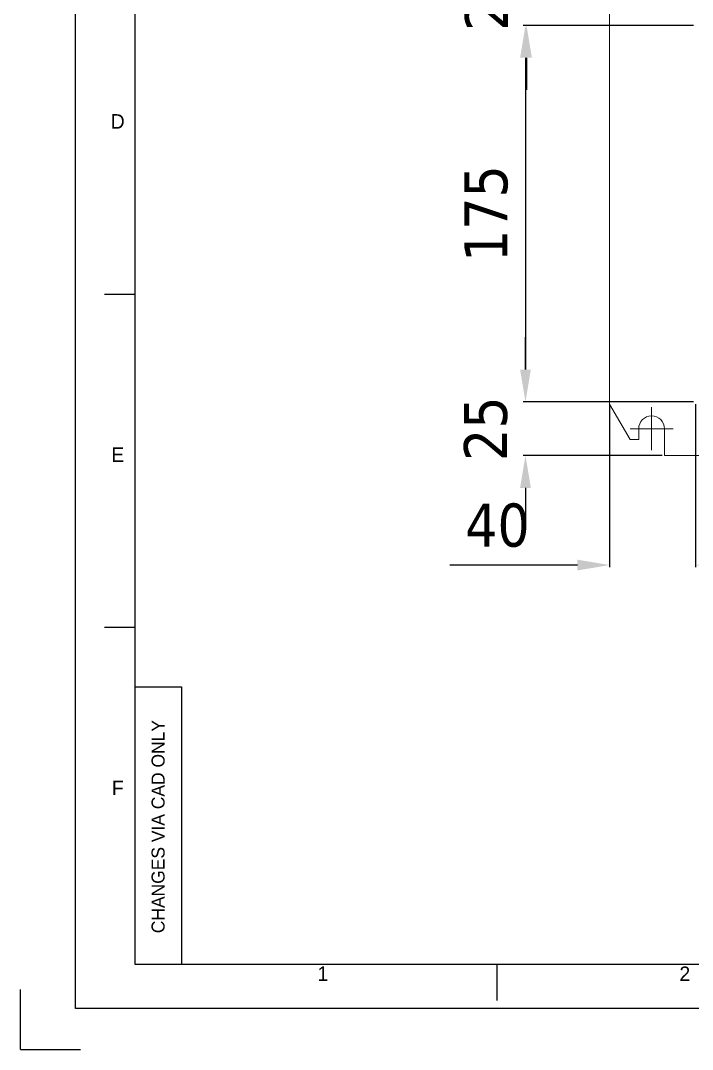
# Model space of a CAD drawing. Extents: x 867151 to 1787449, y -2071112 to -1028603.
# Drawn here: x 870778 to 871090.5, y -1033036.4 to -1032558.1 of the extents above; entities that cross this region are included whole.
import ezdxf
from ezdxf.enums import TextEntityAlignment as Align

# ---------------------------------------------------------------- set-up
doc = ezdxf.new("R2010")
doc.units = 0
doc.header["$LTSCALE"] = 4
doc.header["$MEASUREMENT"] = 0
doc.layers.get('0').update_dxf_attribs({"linetype": 'CONTINUOUS'})
doc.layers.get('Defpoints').update_dxf_attribs({"linetype": 'CONTINUOUS'})
doc.layers.add('BEM', color=2, linetype='CONTINUOUS')
doc.layers.add('Layer1', color=7, linetype='CONTINUOUS')
doc.styles.add('BZ2', font='GOTHIC.TTF')
doc.styles.add('Tahoma', font='tahoma.ttf')
doc.dimstyles.new('Standard$0', dxfattribs={"dimscale": 6, "dimtxt": 6.5, "dimasz": 3.247, "dimexe": 1.0675, "dimexo": 1.645, "dimgap": 2.272, "dimtad": 2, "dimdec": 0, "dimzin": 0, "dimdsep": 46, "dimtxsty": 'Standard', "dimcen": 1.545, "dimdle": 5, "dimadec": 0, "dimazin": 0, "dimtfac": 1, "dimtdec": 0, "dimtix": 1, "dimtmove": 0, "dimatfit": 3, "dimfxl": 1, "dimtolj": 1, "dimtzin": 0, "dimarcsym": 0})

# ---------------------------------------------------------------- blocks, each defined once
blk = doc.blocks.new('*D756')
at = {"layer": 'BEM', "color": 0, "lineweight": -2, "ltscale": 0.5, "transparency": 16777216}
for p, q in [((871052.02, -1032560.33), (871011.86, -1032560.33)), ((871012.86, -1032575.33), (871012.86, -1032720.33)), ((871051.02, -1032735.33), (871011.86, -1032735.33))]:
    blk.add_line(p, q, dxfattribs=at)
at = {"layer": 'BEM', "color": 0, "ltscale": 0.5, "transparency": 16777216}
for points in [[(871010.36, -1032575.33), (871015.36, -1032575.33), (871012.86, -1032560.33)], [(871010.36, -1032720.33), (871015.36, -1032720.33), (871012.86, -1032735.33)]]:
    blk.add_solid(points, dxfattribs=at)
at = {"layer": 'Defpoints', "color": 0, "ltscale": 0.5, "transparency": 16777216}
for p in [(871053.02, -1032560.33), (871012.86, -1032735.33), (871052.02, -1032735.33)]:
    blk.add_point(p, dxfattribs=at)
at = {"layer": 'BEM', "color": 4, "ltscale": 0.5, "transparency": 16777216, "insert": (870994.62, -1032647.83), "char_height": 20, "attachment_point": 5, "rotation": 90, "style": 'Tahoma'}
blk.add_mtext('\\A1;175', dxfattribs=at)
blk = doc.blocks.new('*D761')
at = {"layer": 'BEM', "color": 0, "lineweight": -2, "ltscale": 0.5, "transparency": 16777216}
for p, q in [((871013.34, -1032520.33), (871013.34, -1032505.33)), ((871091.02, -1032535.33), (871012.34, -1032535.33)), ((871091.02, -1032560.33), (871012.34, -1032560.33)), ((871013.34, -1032575.33), (871013.34, -1032590.33))]:
    blk.add_line(p, q, dxfattribs=at)
at = {"layer": 'BEM', "color": 0, "ltscale": 0.5, "transparency": 16777216}
for points in [[(871010.84, -1032520.33), (871015.84, -1032520.33), (871013.34, -1032535.33)], [(871010.84, -1032575.33), (871015.84, -1032575.33), (871013.34, -1032560.33)]]:
    blk.add_solid(points, dxfattribs=at)
at = {"layer": 'Defpoints', "color": 0, "ltscale": 0.5, "transparency": 16777216}
for p in [(871092.02, -1032535.33), (871013.34, -1032560.33), (871092.02, -1032560.33)]:
    blk.add_point(p, dxfattribs=at)
at = {"layer": 'BEM', "color": 4, "ltscale": 0.5, "transparency": 16777216, "insert": (870994.92, -1032547.83), "char_height": 20, "attachment_point": 5, "rotation": 90, "style": 'Tahoma'}
blk.add_mtext('\\A1;25', dxfattribs=at)
blk = doc.blocks.new('*D762')
at = {"layer": 'BEM', "color": 0, "lineweight": -2, "ltscale": 0.5, "transparency": 16777216}
for p, q in [((871012.86, -1032720.33), (871012.86, -1032705.33)), ((871091.02, -1032735.33), (871011.86, -1032735.33)), ((871076.52, -1032760.33), (871011.86, -1032760.33)), ((871012.86, -1032775.33), (871012.86, -1032790.33))]:
    blk.add_line(p, q, dxfattribs=at)
at = {"layer": 'BEM', "color": 0, "ltscale": 0.5, "transparency": 16777216}
for points in [[(871010.36, -1032720.33), (871015.36, -1032720.33), (871012.86, -1032735.33)], [(871010.36, -1032775.33), (871015.36, -1032775.33), (871012.86, -1032760.33)]]:
    blk.add_solid(points, dxfattribs=at)
at = {"layer": 'Defpoints', "color": 0, "ltscale": 0.5, "transparency": 16777216}
for p in [(871092.02, -1032735.33), (871012.86, -1032760.33), (871077.52, -1032760.33)]:
    blk.add_point(p, dxfattribs=at)
at = {"layer": 'BEM', "color": 4, "ltscale": 0.5, "transparency": 16777216, "insert": (870994.44, -1032747.83), "char_height": 20, "attachment_point": 5, "rotation": 90, "style": 'Tahoma'}
blk.add_mtext('\\A1;25', dxfattribs=at)
blk = doc.blocks.new('*D775')
at = {"layer": 'BEM', "color": 0, "lineweight": -2, "ltscale": 0.5, "transparency": 16777216}
for p, q in [((871052.02, -1032736.33), (871052.02, -1032812.2)), ((871092.02, -1032736.33), (871092.02, -1032812.2)), ((871037.02, -1032811.2), (870977.64, -1032811.2)), ((871107.02, -1032811.2), (871122.02, -1032811.2))]:
    blk.add_line(p, q, dxfattribs=at)
at = {"layer": 'BEM', "color": 0, "ltscale": 0.5, "transparency": 16777216}
for points in [[(871037.02, -1032808.7), (871037.02, -1032813.7), (871052.02, -1032811.2)], [(871107.02, -1032808.7), (871107.02, -1032813.7), (871092.02, -1032811.2)]]:
    blk.add_solid(points, dxfattribs=at)
at = {"layer": 'Defpoints', "color": 0, "ltscale": 0.5, "transparency": 16777216}
for p in [(871052.02, -1032735.33), (871092.02, -1032735.33), (871052.02, -1032811.2)]:
    blk.add_point(p, dxfattribs=at)
at = {"layer": 'BEM', "color": 4, "ltscale": 0.5, "transparency": 16777216, "insert": (870999.83, -1032792.8), "char_height": 20, "attachment_point": 5, "style": 'Tahoma'}
blk.add_mtext('\\A1;40', dxfattribs=at)

msp = doc.modelspace()

# ---------------------------------------------------------------- linework, layer by layer
at = {"linetype": 'ByBlock', "lineweight": 18, "ltscale": 5}
for p, q in [((871052.02, -1032214.08), (871052.02, -1032736.33)), ((871077.52, -1032760.33), (871577.02, -1032760.33))]:
    msp.add_line(p, q, dxfattribs=at)
at = {"lineweight": 18, "ltscale": 5}
for p, q in [((871061.52, -1032752.83), (871052.02, -1032736.33)), ((871071.52, -1032737.83), (871071.52, -1032757.83)), ((871061.52, -1032747.83), (871081.52, -1032747.83)), ((871065.52, -1032747.83), (871065.52, -1032752.83)), ((871077.52, -1032747.83), (871077.52, -1032760.33)), ((871061.52, -1032752.83), (871065.52, -1032752.83)), ((871077.52, -1032760.33), (871576.52, -1032760.33)), ((871077.52, -1032760.33), (871362.02, -1032760.33))]:
    msp.add_line(p, q, dxfattribs=at)
for q in [(870777.99, -1033008.56), (870777.99, -1033009.6), (870777.99, -1033011.34), (870777.99, -1033012.03), (870777.99, -1033012.27), (870777.99, -1033012.27), (870777.99, -1033012.28), (870777.99, -1033012.29), (870777.99, -1033014.46), (870777.99, -1033014.46), (870777.99, -1033014.47), (870777.99, -1033014.48), (870802.09, -1033036.39), (870799.9, -1033036.39), (870802.1, -1033036.39), (870799.91, -1033036.39), (870803.04, -1033036.39), (870804.78, -1033036.39), (870802.35, -1033036.39), (870805.82, -1033036.39), (870802.11, -1033036.39), (870799.92, -1033036.39), (870802.11, -1033036.39), (870799.92, -1033036.39)]:
    msp.add_line((870777.99, -1033036.39), q)
msp.add_arc((871071.52, -1032747.83), 6, 0, 180, dxfattribs=at)
at = {"layer": 'Layer1'}
for p, q in [((870831.2, -1032063.85), (870831.2, -1032996.74)), ((870817.09, -1032685.21), (870831.2, -1032685.21)), ((870817.09, -1032840.13), (870831.2, -1032840.13)), ((870831.2, -1032867.78), (870852.83, -1032867.78)), ((870852.83, -1032867.78), (870852.83, -1032996.74)), ((870831.2, -1032996.74), (872178.33, -1032996.74)), ((870999.59, -1032996.74), (870999.59, -1033013.58))]:
    msp.add_line(p, q, dxfattribs=at)
msp.add_lwpolyline([(870803.57, -1032041.6), (872200.95, -1032041.6), (872200.95, -1033017.32), (870803.57, -1033017.32)], close=True, dxfattribs=at)

# ---------------------------------------------------------------- texts
at = {"layer": 'Layer1', "style": 'BZ2'}
for s, p in [('D', (870823.19, -1032604.95)), ('E', (870823.19, -1032759.87)), ('F', (870823.19, -1032914.79)), ('1', (870918.59, -1033001.15)), ('2', (871086.98, -1033001.15))]:
    msp.add_text(s, height=6.74, dxfattribs=at).set_placement(p, align=Align.MIDDLE)
msp.add_text('CHANGES VIA CAD ONLY', height=6.0621, rotation=90, dxfattribs=at).set_placement((870841.96, -1032932.81), align=Align.MIDDLE)

# ---------------------------------------------------------------- dimensions: what is measured, and where the dimension line sits
at = {"layer": 'BEM', "ltscale": 0.5}
for base, p1, p2, picture, middle in [((871013.34, -1032560.33), (871092.02, -1032535.33), (871092.02, -1032560.33), '*D761', (871013.34, -1032547.83)), ((871012.86, -1032760.33), (871092.02, -1032735.33), (871077.52, -1032760.33), '*D762', (871012.86, -1032747.83))]:
    dim = msp.add_linear_dim(base=base, p1=p1, p2=p2, angle=90, dimstyle='Standard$0', override={"dimscale": 1, "dimtxt": 20, "dimasz": 15, "dimexe": 1, "dimexo": 1, "dimgap": 8, "dimtad": 1, "dimtxsty": 'Tahoma', "dimcen": 0.09, "dimdle": 0, "dimclrt": 4, "dimtdec": 1, "dimtix": 0, "dimtofl": 0}, dxfattribs=at)
    dim.commit()
    dim.dimension.update_dxf_attribs({"geometry": picture, "text_midpoint": middle, "dimtype": 160})
dim = msp.add_linear_dim(base=(871012.86, -1032735.33), p1=(871053.02, -1032560.33), p2=(871052.02, -1032735.33), angle=90, dimstyle='Standard$0', override={"dimscale": 1, "dimtxt": 20, "dimasz": 15, "dimexe": 1, "dimexo": 1, "dimgap": 8, "dimtad": 1, "dimtxsty": 'Tahoma', "dimcen": 0.09, "dimdle": 0, "dimclrt": 4, "dimtdec": 1, "dimtix": 0, "dimtofl": 0}, dxfattribs=at)
dim.commit()
dim.dimension.update_dxf_attribs({"geometry": '*D756', "text_midpoint": (870994.62, -1032647.83)})
dim = msp.add_linear_dim(base=(871052.02, -1032811.2), p1=(871092.02, -1032735.33), p2=(871052.02, -1032735.33), dimstyle='Standard$0', override={"dimscale": 1, "dimtxt": 20, "dimasz": 15, "dimexe": 1, "dimexo": 1, "dimgap": 8, "dimtad": 1, "dimtxsty": 'Tahoma', "dimcen": 0.09, "dimdle": 0, "dimclrt": 4, "dimtdec": 1, "dimtix": 0, "dimtofl": 0}, dxfattribs=at)
dim.commit()
dim.dimension.update_dxf_attribs({"geometry": '*D775', "text_midpoint": (870999.83, -1032792.8)})

doc.saveas('drawing.dxf')
